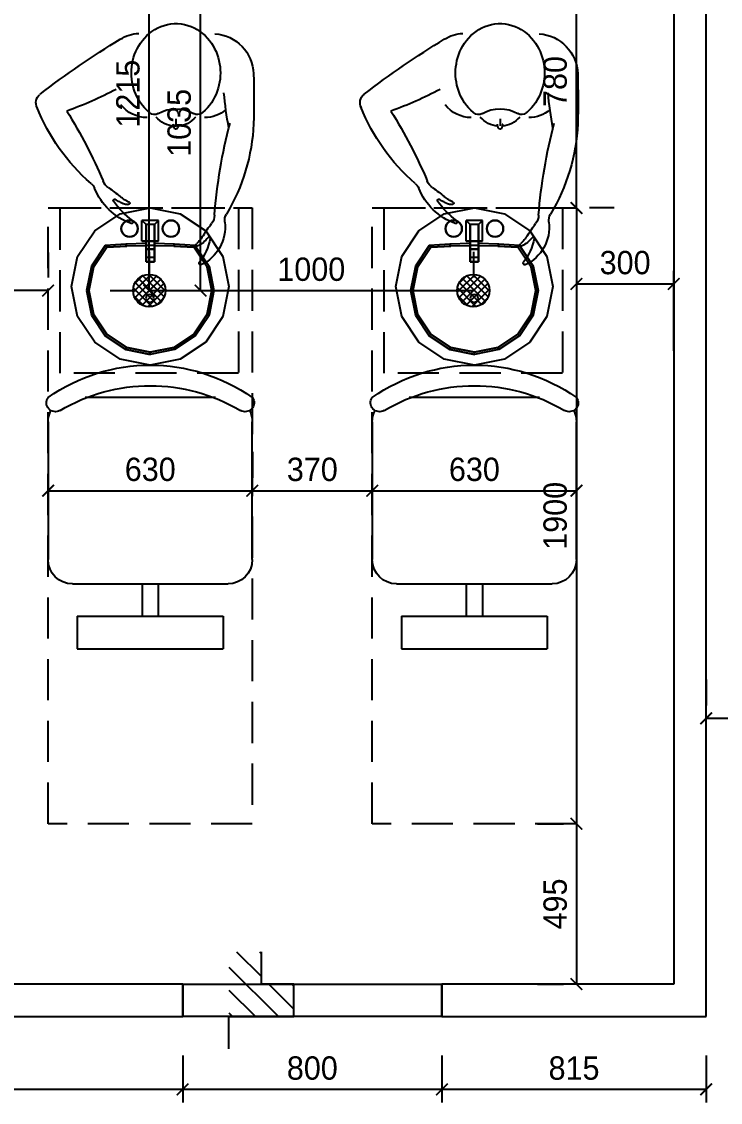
# Model space of a CAD drawing. Header units: millimetres. Extents: x 166504 to 219682, y 69800 to 112988.
# Drawn here: x 171786 to 173942, y 86326 to 89660 of the extents above; entities that cross this region are included whole.
import ezdxf

# ---------------------------------------------------------------- set-up
doc = ezdxf.new("R2010")
doc.units = ezdxf.units.MM
doc.header["$LTSCALE"] = 100
doc.header["$PDMODE"] = 3
doc.linetypes.add('HIDDENX2', pattern=[19.05, 12.7, -6.35])
doc.layers.get('DEFPOINTS').update_dxf_attribs({"color": 248})
for name, color, linetype in [('07-DIM WAL', 5, 'Continuous'), ('3.기호.계단선', 30, 'Continuous'), ('BLOCK', 6, 'Continuous'), ('FUR1', 6, 'Continuous'), ('H', 7, 'Continuous'), ('WAL NEW', 3, 'Continuous')]:
    doc.layers.add(name, color=color, linetype=linetype)
doc.styles.add('YOURNAME', font='HY울릉도M.TTF')
doc.dimstyles.new('YOURNAME-40', dxfattribs={"dimscale": 40, "dimtxt": 1.8, "dimasz": 0.9, "dimexe": 1, "dimexo": 3, "dimgap": 0.7, "dimtad": 1, "dimdec": 0, "dimzin": 0, "dimdsep": 46, "dimtxsty": 'YOURNAME', "dimblk": 'ARCHTICK', "dimcen": 0, "dimclrd": 1, "dimclre": 1, "dimclrt": 7, "dimadec": 0, "dimazin": 0, "dimtfac": 1, "dimtdec": 0, "dimtix": 1, "dimtmove": 2, "dimatfit": 3, "dimldrblk": 'ARCHTICK', "dimfxl": 1, "dimtolj": 1, "dimtzin": 0, "dimarcsym": 0})

# ---------------------------------------------------------------- blocks, each defined once
blk = doc.blocks.new('H-092')
at = {"layer": 'BLOCK'}
for p, q in [((548.012928, 199.117824), (547.583616, 199.747584)), ((548.53632, 198.316032), (548.012928, 199.117824)), ((549.001728, 197.570688), (548.53632, 198.316032)), ((549.419904, 196.873728), (549.001728, 197.570688)), ((549.057792, 169.703424), (549.33504, 169.567488)), ((549.33504, 169.567488), (550.937856, 169.034496)), ((549.798912, 196.21824), (549.419904, 196.873728)), ((550.145664, 195.597312), (549.798912, 196.21824)), ((550.466304, 195.005184), (550.145664, 195.597312)), ((550.765056, 194.435712), (550.466304, 195.005184)), ((551.046144, 193.884672), (550.765056, 194.435712)), ((550.937856, 169.034496), (552.478848, 169.024128)), ((551.312256, 193.347456), (551.046144, 193.884672)), ((551.566464, 192.819456), (551.312256, 193.347456)), ((551.811456, 192.296448), (551.566464, 192.819456)), ((552.048768, 191.77536), (551.811456, 192.296448)), ((552.28032, 191.251584), (552.048768, 191.77536)), ((552.508416, 190.72128), (552.28032, 191.251584)), ((552.478848, 169.024128), (553.81248, 169.623168)), ((552.733824, 190.180224), (552.508416, 190.72128)), ((552.958464, 189.624192), (552.733824, 190.180224)), ((553.183872, 189.048192), (552.958464, 189.624192)), ((553.410432, 188.446464), (553.183872, 189.048192)), ((553.640064, 187.813248), (553.410432, 188.446464)), ((553.873536, 187.141632), (553.640064, 187.813248)), ((553.81248, 169.623168), (554.828928, 170.781312)), ((554.111616, 186.422784), (553.873536, 187.141632)), ((554.354304, 185.647104), (554.111616, 186.422784)), ((554.601984, 184.804224), (554.354304, 185.647104)), ((554.85312, 183.88032), (554.601984, 184.804224)), ((554.828928, 170.781312), (555.495552, 172.333056)), ((555.105024, 182.8608), (554.85312, 183.88032)), ((555.35232, 181.72992), (555.105024, 182.8608)), ((555.585024, 180.4704), (555.35232, 181.72992)), ((555.495552, 172.333056), (555.85152, 174.07488)), ((555.78624, 179.069184), (555.585024, 180.4704)), ((555.929088, 177.520512), (555.78624, 179.069184)), ((555.85152, 174.07488), (555.970944, 175.838976)), ((555.970944, 175.838976), (555.929088, 177.520512)), ((57.717888, 135.830016), (49.588224, 129.89952)), ((66.157056, 141.17184), (57.717888, 135.830016)), ((74.858112, 145.926528), (66.157056, 141.17184)), ((83.777664, 150.098688), (74.858112, 145.926528)), ((92.876928, 153.694464), (83.777664, 150.098688)), ((102.121344, 156.720384), (92.876928, 153.694464)), ((111.481344, 159.184128), (102.121344, 156.720384)), ((120.928896, 161.092608), (111.481344, 159.184128)), ((130.440192, 162.4512), (120.928896, 161.092608)), ((139.992576, 163.264512), (130.440192, 162.4512)), ((149.564928, 163.535232), (139.992576, 163.264512)), ((159.137664, 163.264512), (149.564928, 163.535232)), ((168.690048, 162.450816), (159.137664, 163.264512)), ((178.20096, 161.092224), (168.690048, 162.450816)), ((187.648896, 159.18336), (178.20096, 161.092224)), ((197.008512, 156.719616), (187.648896, 159.18336)), ((206.253312, 153.693312), (197.008512, 156.719616)), ((215.352192, 150.097536), (206.253312, 153.693312)), ((224.271744, 145.925376), (215.352192, 150.097536)), ((232.9728, 141.170304), (224.271744, 145.925376)), ((241.411968, 135.82848), (232.9728, 141.170304)), ((249.541248, 129.897984), (241.411968, 135.82848)), ((21.284736, 100.433664), (15.56928, 91.725312)), ((27.60768, 108.632064), (21.284736, 100.433664)), ((34.474368, 116.289408), (27.60768, 108.632064)), ((41.82144, 123.383424), (34.474368, 116.289408)), ((49.588224, 129.89952), (41.82144, 123.383424)), ((257.308032, 123.381504), (249.541248, 129.897984)), ((264.65472, 116.287488), (257.308032, 123.381504)), ((271.521408, 108.630144), (264.65472, 116.287488)), ((272.610816, 107.305728), (271.521408, 108.630144)), ((6.213888, 72.948864), (2.689536, 62.991744)), ((10.52544, 82.546944), (6.213888, 72.948864)), ((15.56928, 91.725312), (10.52544, 82.546944)), ((-1.813632, 42.28224), (-2.727936, 31.689984)), ((0.001152, 52.743552), (-1.813632, 42.28224)), ((2.689536, 62.991744), (0.001152, 52.743552)), ((307.35936, 34.500096), (307.126656, 34.528896)), ((308.323968, 34.370688), (307.35936, 34.500096)), ((309.379968, 34.207488), (308.323968, 34.370688)), ((310.542336, 34.000512), (309.379968, 34.207488)), ((311.8272, 33.735552), (310.542336, 34.000512)), ((313.248768, 33.393024), (311.8272, 33.735552)), ((314.812032, 32.946816), (313.248768, 33.393024)), ((-2.727936, 31.689984), (-2.72832, 21.053568)), ((-2.72832, 21.053568), (-1.8144, 10.461312)), ((-1.8144, 10.461312), (0, 0)), ((0, 0), (2.688384, -10.248192)), ((291.275904, 26.36928), (312.467328, 26.36928)), ((307.126272, 18.210048), (307.358976, 18.238464)), ((307.358976, 18.238464), (308.323584, 18.367872)), ((308.323584, 18.367872), (309.3792, 18.530688)), ((309.3792, 18.530688), (310.541952, 18.737664)), ((310.541952, 18.737664), (311.826816, 19.002624)), ((311.826816, 19.002624), (313.248, 19.345152)), ((313.248, 19.345152), (314.811648, 19.79136)), ((314.811648, 19.79136), (316.505856, 20.37504)), ((316.50624, 32.362752), (314.812032, 32.946816)), ((316.505856, 20.37504), (318.282624, 21.13728)), ((318.283008, 31.600512), (316.50624, 32.362752)), ((318.282624, 21.13728), (320.035584, 22.1184)), ((320.035968, 30.619392), (318.283008, 31.600512)), ((320.035584, 22.1184), (321.580416, 23.341056)), ((321.5808, 29.396352), (320.035968, 30.619392)), ((321.580416, 23.341056), (322.66752, 24.786432)), ((322.667904, 27.950976), (321.5808, 29.396352)), ((322.66752, 24.786432), (323.06304, 26.368896)), ((323.06304, 26.368896), (322.667904, 27.950976)), ((2.688384, -10.248192), (6.212352, -20.205696)), ((6.212352, -20.205696), (10.52352, -29.803392)), ((10.52352, -29.803392), (15.566976, -38.982144)), ((15.566976, -38.982144), (21.282048, -47.69088)), ((21.282048, -47.69088), (27.604992, -55.889664)), ((27.604992, -55.889664), (34.471296, -63.547008)), ((34.471296, -63.547008), (41.818368, -70.641408)), ((257.304576, -70.646784), (264.652032, -63.552768)), ((264.652032, -63.552768), (271.51872, -55.895808)), ((271.51872, -55.895808), (272.611584, -54.566016)), ((41.818368, -70.641408), (49.584768, -77.157504)), ((49.584768, -77.157504), (57.714048, -83.088384)), ((57.714048, -83.088384), (66.153216, -88.430592)), ((66.153216, -88.430592), (74.853888, -93.185664)), ((74.853888, -93.185664), (83.77344, -97.357824)), ((83.77344, -97.357824), (92.872704, -100.953984)), ((206.248704, -100.956672), (215.348352, -97.36128)), ((215.348352, -97.36128), (224.267904, -93.189504)), ((224.267904, -93.189504), (232.96896, -88.434816)), ((232.96896, -88.434816), (241.408128, -83.092992)), ((241.408128, -83.092992), (249.537792, -77.16288)), ((249.537792, -77.16288), (257.304576, -70.646784)), ((92.872704, -100.953984), (102.11712, -103.980288)), ((102.11712, -103.980288), (111.476736, -106.444416)), ((111.476736, -106.444416), (120.924288, -108.352896)), ((120.924288, -108.352896), (130.435584, -109.711872)), ((130.435584, -109.711872), (139.987968, -110.525568)), ((139.987968, -110.525568), (149.56032, -110.796672)), ((149.56032, -110.796672), (159.133056, -110.525952)), ((159.133056, -110.525952), (168.68544, -109.713024)), ((168.68544, -109.713024), (178.196736, -108.354432)), ((178.196736, -108.354432), (187.644288, -106.446336)), ((187.644288, -106.446336), (197.004288, -103.982592)), ((197.004288, -103.982592), (206.248704, -100.956672))]:
    blk.add_line(p, q, dxfattribs=at)
for centre, radius, start, end in [((2280.19008, -1154.893824), 2612.404608, 142.222, 148.803), ((241.329408, 425.346432), 32.8416, 61.51854, 141.0481), ((34.507776, -104.089728), 601.22304, 40.72223, 68.54491), ((-953.511168, 808.599936), 1299.66336, 332.6115, 339.939), ((1118.39424, 1736.295168), 1615.824, 238.2157, 246.8383), ((520.030464, 313.85472), 39.410304, 220.7229, 248.0512), ((433.677312, 99.57696), 191.612928, 19.91315, 68.05066), ((470.65152, 213.239424), 39.410304, 31.19111, 71.99387), ((866.478336, 476.527488), 436.02432, 213.8514, 219.6532), ((542.471808, 215.693952), 3.84, 55.29927, 215.6405), ((459.458688, 156.173952), 98.306304, 26.30887, 35.64045), ((400.553472, 10.752), 253.122816, 36.260687124, 55.29822), ((155.051136, 131.981952), 127.999872, 148.803, 176.0864), ((184.789248, 115.022976), 102.423936, 0, 52.18747), ((425.684736, 111.190656), 136.491264, 25.33856, 39.65242), ((609.029376, 163.099392), 5.106816, 211.0124, 19.9136), ((254.932992, 92.52096), 22.972416, 329.6628, 39.7872), ((367.971456, 26.36928), 108, 149.6633, 210.3367), ((229.014144, 23.130624), 85.711104, 6.674834, 48.43682), ((229.014144, 29.607936), 85.71072, 311.5632, 353.3252), ((254.932992, -39.7824), 22.972416, 320.2128, 30.3372), ((184.789248, -62.284416), 102.42432, 320.1336, 0), ((625.73376, 2.349696), 127.742208, 262.8746, 335.4198), ((879.486336, -429.548544), 436.024704, 121.66, 127.4618), ((578.984064, 57.759744), 136.491264, 301.6606, 315.9745), ((596.56512, 4.326912), 98.30592, 308.5302, 332.1096), ((628.075776, 86.160384), 168.7488, 281.2655, 308.3774), ((680.285568, -39.376896), 3.896448, 324.2126, 144.2138), ((736.23552, -50.666112), 5.665536, 358.7777, 126.7988), ((156.364416, -85.358208), 127.999872, 183.9583, 268.2372), ((714.493824, -1703.618688), 1615.824, 94.47495, 104.7051), ((588.883968, -53.316096), 39.410304, 269.3185, 310.1211), ((660.195072, -75.580032), 3.84, 128.5301, 280.0013), ((86.070912, -1415.445504), 1299.662208, 79.66344, 84.50403), ((277.404288, 387.024768), 601.22304, 272.7679, 300.7547), ((605.000064, -163.511808), 39.410304, 82.87453, 120.7549), ((232.793472, 2397.869952), 2612.404608, 268.2371, 271.6154)]:
    blk.add_arc(centre, radius, start, end, dxfattribs=at)
blk = doc.blocks.new('A$C1DEB6C98')
at = {"layer": 'FUR1'}
for p, q in [((151, 1260), (151, 1360)), ((151, 1360), (601, 1360)), ((601, 1260), (601, 1360)), ((151, 1260), (601, 1260)), ((351, 1160), (351, 1260)), ((401, 1160), (401, 1260)), ((136, 1160), (616, 1160)), ((61, 660), (61, 1085)), ((691, 1085), (691, 660)), ((577.1, 585), (175, 585)), ((300.8, 436.8), (237.1, 394.2)), ((237.1, 394.2), (300.8, 436.8)), ((376, 451.8), (300.8, 436.8)), ((300.8, 436.8), (376, 451.8)), ((300.8, 436.8), (303.4, 430.7)), ((303.4, 430.7), (300.8, 436.8)), ((376, 445.1), (303.4, 430.7)), ((303.4, 430.7), (376, 445.1)), ((376, 451.8), (376, 445.1)), ((451.3, 436.8), (376, 451.8)), ((376, 451.8), (376, 445.1)), ((451.3, 436.8), (376, 451.8)), ((376, 445.1), (448.7, 430.7)), ((448.7, 430.7), (376, 445.1)), ((451.3, 436.8), (448.7, 430.7)), ((448.7, 430.7), (451.3, 436.8)), ((515, 394.2), (451.3, 436.8)), ((515, 394.2), (451.3, 436.8)), ((303.4, 430.7), (241.8, 389.5)), ((241.8, 389.5), (303.4, 430.7)), ((448.7, 430.7), (510.3, 389.5)), ((510.3, 389.5), (448.7, 430.7)), ((194.4, 330.4), (237.1, 394.2)), ((194.4, 330.4), (237.1, 394.2)), ((241.8, 389.5), (200.7, 327.9)), ((200.7, 327.9), (241.8, 389.5)), ((241.8, 389.5), (237.1, 394.2)), ((237.1, 394.2), (241.8, 389.5)), ((510.3, 389.5), (515, 394.2)), ((515, 394.2), (510.3, 389.5)), ((510.3, 389.5), (551.4, 327.9)), ((551.4, 327.9), (510.3, 389.5)), ((557.7, 330.4), (515, 394.2)), ((515, 394.2), (557.7, 330.4)), ((179.5, 255.2), (194.4, 330.4)), ((179.5, 255.2), (194.4, 330.4)), ((200.7, 327.9), (186.2, 255.2)), ((186.2, 255.2), (200.7, 327.9)), ((200.7, 327.9), (194.4, 330.4)), ((200.7, 327.9), (194.4, 330.4)), ((557.7, 330.4), (551.4, 327.9)), ((551.4, 327.9), (557.7, 330.4)), ((551.4, 327.9), (565.9, 255.2)), ((565.9, 255.2), (551.4, 327.9)), ((557.7, 330.4), (572.6, 255.2)), ((572.6, 255.2), (557.7, 330.4)), ((194.4, 180), (179.5, 255.2)), ((194.4, 180), (179.5, 255.2)), ((186.2, 255.2), (179.5, 255.2)), ((186.2, 255.2), (179.5, 255.2)), ((186.2, 255.2), (200.7, 182.6)), ((200.7, 182.6), (186.2, 255.2)), ((565.9, 255.2), (551.4, 182.6)), ((551.4, 182.6), (565.9, 255.2)), ((572.6, 255.2), (557.7, 180)), ((557.7, 180), (572.6, 255.2)), ((565.9, 255.2), (572.6, 255.2)), ((565.9, 255.2), (572.6, 255.2)), ((194.4, 180), (200.7, 182.6)), ((200.7, 182.6), (194.4, 180)), ((237.1, 116.2), (194.4, 180)), ((237.1, 116.2), (194.4, 180)), ((200.7, 182.6), (241.8, 121)), ((241.8, 121), (200.7, 182.6)), ((551.4, 182.6), (510.3, 121)), ((551.4, 182.6), (510.3, 121)), ((515, 116.2), (557.7, 180)), ((515, 116.2), (557.7, 180)), ((551.4, 182.6), (557.7, 180)), ((551.4, 182.6), (557.7, 180)), ((363.3, 165.9), (363.3, 127.6)), ((388.8, 165.9), (363.3, 165.9)), ((363.3, 165.9), (388.8, 165.9)), ((363.3, 153.1), (363.3, 165.9)), ((363.3, 165.9), (363.3, 127.6)), ((363.3, 153.1), (363.3, 165.9)), ((363.3, 153.1), (363.3, 114.8)), ((388.8, 153.1), (363.3, 153.1)), ((388.8, 153.1), (363.3, 153.1)), ((363.3, 114.8), (363.3, 153.1)), ((388.8, 127.6), (388.8, 165.9)), ((388.8, 165.9), (388.8, 153.1)), ((388.8, 165.9), (388.8, 127.6)), ((388.8, 153.1), (388.8, 165.9)), ((388.8, 114.8), (388.8, 153.1)), ((388.8, 114.8), (388.8, 153.1)), ((237.1, 116.2), (241.8, 121)), ((241.8, 121), (237.1, 116.2)), ((300.8, 111.9), (237.1, 116.2)), ((300.8, 111.9), (237.1, 116.2)), ((241.8, 121), (303.4, 118.1)), ((303.4, 118.1), (241.8, 121)), ((300.8, 111.9), (303.4, 118.1)), ((303.4, 118.1), (300.8, 111.9)), ((363.3, 110.1), (300.8, 111.9)), ((363.3, 116.7), (303.4, 118.1)), ((363.3, 102.1), (350.5, 102.1)), ((401.6, 102.1), (350.5, 102.1)), ((350.5, 102.1), (363.3, 102.1)), ((350.5, 102.1), (350.5, 38.3)), ((388.8, 127.6), (363.3, 127.6)), ((363.3, 127.6), (363.3, 114.8)), ((363.3, 127.6), (388.8, 127.6)), ((363.3, 102.1), (363.3, 127.6)), ((363.3, 127.6), (363.3, 114.8)), ((363.3, 102.1), (363.3, 127.6)), ((363.3, 114.8), (388.8, 114.8)), ((363.3, 114.8), (388.8, 114.8)), ((363.3, 51), (363.3, 114.8)), ((363.3, 114.8), (363.3, 51)), ((388.8, 102.1), (363.3, 102.1)), ((363.3, 102.1), (388.8, 102.1)), ((363.3, 51), (363.3, 102.1)), ((363.3, 51), (363.3, 102.1)), ((388.8, 127.6), (388.8, 114.8)), ((388.8, 127.6), (388.8, 102.1)), ((388.8, 127.6), (388.8, 114.8)), ((388.8, 102.1), (388.8, 127.6)), ((448.7, 118.1), (388.8, 116.7)), ((388.8, 114.8), (388.8, 51)), ((388.8, 114.8), (388.8, 51)), ((451.3, 111.9), (388.8, 110.1)), ((388.8, 102.1), (401.6, 102.1)), ((388.8, 102.1), (401.6, 102.1)), ((388.8, 51), (388.8, 102.1)), ((388.8, 51), (388.8, 102.1)), ((401.6, 102.1), (401.6, 38.3)), ((448.7, 118.1), (510.3, 121)), ((510.3, 121), (448.7, 118.1)), ((448.7, 118.1), (451.3, 111.9)), ((451.3, 111.9), (448.7, 118.1)), ((515, 116.2), (451.3, 111.9)), ((515, 116.2), (451.3, 111.9)), ((510.3, 121), (515, 116.2)), ((515, 116.2), (510.3, 121)), ((287.6, 70.4), (286.7, 63.8)), ((286.7, 63.8), (287.6, 70.4)), ((287.6, 70.4), (286.7, 63.8)), ((286.7, 63.8), (287.6, 70.4)), ((290.1, 76.6), (287.6, 70.4)), ((287.6, 70.4), (290.1, 76.6)), ((290.1, 76.6), (287.6, 70.4)), ((287.6, 70.4), (290.1, 76.6)), ((287.6, 70.4), (287.6, 70.4)), ((287.6, 70.4), (287.6, 70.4)), ((294.2, 81.8), (290.1, 76.6)), ((290.1, 76.6), (294.2, 81.8)), ((294.2, 81.8), (290.1, 76.6)), ((290.1, 76.6), (294.2, 81.8)), ((290.1, 76.6), (290.1, 76.6)), ((290.1, 76.6), (290.1, 76.6)), ((299.5, 85.9), (294.2, 81.8)), ((294.2, 81.8), (299.5, 85.9)), ((299.5, 85.9), (294.2, 81.8)), ((294.2, 81.8), (299.5, 85.9)), ((294.2, 81.8), (294.2, 81.8)), ((294.2, 81.8), (294.2, 81.8)), ((305.7, 88.5), (299.5, 85.9)), ((299.5, 85.9), (305.7, 88.5)), ((305.7, 88.5), (299.5, 85.9)), ((299.5, 85.9), (305.7, 88.5)), ((299.5, 85.9), (299.5, 85.9)), ((299.5, 85.9), (299.5, 85.9)), ((312.2, 89.3), (305.7, 88.5)), ((305.7, 88.5), (312.2, 89.3)), ((312.2, 89.3), (305.7, 88.5)), ((305.7, 88.5), (312.2, 89.3)), ((305.7, 88.5), (305.7, 88.5)), ((305.7, 88.5), (305.7, 88.5)), ((312.2, 89.3), (312.2, 89.3)), ((318.8, 88.5), (312.2, 89.3)), ((312.2, 89.3), (312.2, 89.3)), ((318.8, 88.5), (312.2, 89.3)), ((312.2, 89.3), (318.8, 88.5)), ((318.8, 88.5), (312.2, 89.3)), ((325, 85.9), (318.8, 88.5)), ((318.8, 88.5), (318.8, 88.5)), ((318.8, 88.5), (325, 85.9)), ((325, 85.9), (318.8, 88.5)), ((318.8, 88.5), (325, 85.9)), ((318.8, 88.5), (318.8, 88.5)), ((330.3, 81.8), (325, 85.9)), ((325, 85.9), (325, 85.9)), ((325, 85.9), (330.3, 81.8)), ((330.3, 81.8), (325, 85.9)), ((325, 85.9), (330.3, 81.8)), ((325, 85.9), (325, 85.9)), ((334.3, 76.6), (330.3, 81.8)), ((330.3, 81.8), (330.3, 81.8)), ((330.3, 81.8), (334.3, 76.6)), ((334.3, 76.6), (330.3, 81.8)), ((330.3, 81.8), (334.3, 76.6)), ((330.3, 81.8), (330.3, 81.8)), ((336.9, 70.4), (334.3, 76.6)), ((334.3, 76.6), (334.3, 76.6)), ((334.3, 76.6), (336.9, 70.4)), ((336.9, 70.4), (334.3, 76.6)), ((334.3, 76.6), (336.9, 70.4)), ((334.3, 76.6), (334.3, 76.6)), ((337.8, 63.8), (336.9, 70.4)), ((336.9, 70.4), (336.9, 70.4)), ((336.9, 70.4), (337.8, 63.8)), ((337.8, 63.8), (336.9, 70.4)), ((336.9, 70.4), (337.8, 63.8)), ((336.9, 70.4), (336.9, 70.4)), ((415.2, 70.4), (414.3, 63.8)), ((414.3, 63.8), (415.2, 70.4)), ((415.2, 70.4), (414.3, 63.8)), ((414.3, 63.8), (415.2, 70.4)), ((417.8, 76.6), (415.2, 70.4)), ((415.2, 70.4), (417.8, 76.6)), ((417.8, 76.6), (415.2, 70.4)), ((415.2, 70.4), (417.8, 76.6)), ((415.2, 70.4), (415.2, 70.4)), ((415.2, 70.4), (415.2, 70.4)), ((421.8, 81.8), (417.8, 76.6)), ((417.8, 76.6), (421.8, 81.8)), ((421.8, 81.8), (417.8, 76.6)), ((417.8, 76.6), (421.8, 81.8)), ((417.8, 76.6), (417.8, 76.6)), ((417.8, 76.6), (417.8, 76.6)), ((427.1, 85.9), (421.8, 81.8)), ((421.8, 81.8), (427.1, 85.9)), ((427.1, 85.9), (421.8, 81.8)), ((421.8, 81.8), (427.1, 85.9)), ((421.8, 81.8), (421.8, 81.8)), ((421.8, 81.8), (421.8, 81.8)), ((433.3, 88.5), (427.1, 85.9)), ((427.1, 85.9), (433.3, 88.5)), ((433.3, 88.5), (427.1, 85.9)), ((427.1, 85.9), (433.3, 88.5)), ((427.1, 85.9), (427.1, 85.9)), ((427.1, 85.9), (427.1, 85.9)), ((439.9, 89.3), (433.3, 88.5)), ((433.3, 88.5), (439.9, 89.3)), ((439.9, 89.3), (433.3, 88.5)), ((433.3, 88.5), (439.9, 89.3)), ((433.3, 88.5), (433.3, 88.5)), ((433.3, 88.5), (433.3, 88.5)), ((439.9, 89.3), (439.9, 89.3)), ((446.4, 88.5), (439.9, 89.3)), ((439.9, 89.3), (439.9, 89.3)), ((439.9, 89.3), (446.4, 88.5)), ((446.4, 88.5), (439.9, 89.3)), ((439.9, 89.3), (446.4, 88.5)), ((452.6, 85.9), (446.4, 88.5)), ((446.4, 88.5), (446.4, 88.5)), ((446.4, 88.5), (452.6, 85.9)), ((452.6, 85.9), (446.4, 88.5)), ((446.4, 88.5), (452.6, 85.9)), ((446.4, 88.5), (446.4, 88.5)), ((457.9, 81.8), (452.6, 85.9)), ((452.6, 85.9), (452.6, 85.9)), ((452.6, 85.9), (457.9, 81.8)), ((457.9, 81.8), (452.6, 85.9)), ((452.6, 85.9), (457.9, 81.8)), ((452.6, 85.9), (452.6, 85.9)), ((462, 76.6), (457.9, 81.8)), ((457.9, 81.8), (457.9, 81.8)), ((457.9, 81.8), (462, 76.6)), ((462, 76.6), (457.9, 81.8)), ((457.9, 81.8), (462, 76.6)), ((457.9, 81.8), (457.9, 81.8)), ((464.5, 70.4), (462, 76.6)), ((462, 76.6), (462, 76.6)), ((462, 76.6), (464.5, 70.4)), ((464.5, 70.4), (462, 76.6)), ((462, 76.6), (464.5, 70.4)), ((462, 76.6), (462, 76.6)), ((465.4, 63.8), (464.5, 70.4)), ((464.5, 70.4), (464.5, 70.4)), ((464.5, 70.4), (465.4, 63.8)), ((465.4, 63.8), (464.5, 70.4)), ((464.5, 70.4), (465.4, 63.8)), ((464.5, 70.4), (464.5, 70.4)), ((286.7, 63.8), (286.7, 63.8)), ((286.7, 63.8), (287.6, 57.2)), ((286.7, 63.8), (286.7, 63.8)), ((287.6, 57.2), (286.7, 63.8)), ((286.7, 63.8), (287.6, 57.2)), ((287.6, 57.2), (286.7, 63.8)), ((287.6, 57.2), (287.6, 57.2)), ((287.6, 57.2), (290.1, 51)), ((287.6, 57.2), (287.6, 57.2)), ((290.1, 51), (287.6, 57.2)), ((287.6, 57.2), (290.1, 51)), ((290.1, 51), (287.6, 57.2)), ((290.1, 51), (290.1, 51)), ((290.1, 51), (294.2, 45.8)), ((290.1, 51), (290.1, 51)), ((294.2, 45.8), (290.1, 51)), ((290.1, 51), (294.2, 45.8)), ((294.2, 45.8), (290.1, 51)), ((294.2, 45.8), (294.2, 45.8)), ((294.2, 45.8), (299.5, 41.7)), ((294.2, 45.8), (294.2, 45.8)), ((299.5, 41.7), (294.2, 45.8)), ((294.2, 45.8), (299.5, 41.7)), ((299.5, 41.7), (294.2, 45.8)), ((299.5, 41.7), (299.5, 41.7)), ((299.5, 41.7), (305.7, 39.1)), ((299.5, 41.7), (299.5, 41.7)), ((305.7, 39.1), (299.5, 41.7)), ((299.5, 41.7), (305.7, 39.1)), ((305.7, 39.1), (299.5, 41.7)), ((305.7, 39.1), (305.7, 39.1)), ((305.7, 39.1), (312.2, 38.3)), ((305.7, 39.1), (305.7, 39.1)), ((312.2, 38.3), (305.7, 39.1)), ((305.7, 39.1), (312.2, 38.3)), ((312.2, 38.3), (305.7, 39.1)), ((312.2, 38.3), (318.8, 39.1)), ((318.8, 39.1), (312.2, 38.3)), ((312.2, 38.3), (318.8, 39.1)), ((318.8, 39.1), (312.2, 38.3)), ((312.2, 38.3), (312.2, 38.3)), ((312.2, 38.3), (312.2, 38.3)), ((318.8, 39.1), (325, 41.7)), ((325, 41.7), (318.8, 39.1)), ((318.8, 39.1), (325, 41.7)), ((325, 41.7), (318.8, 39.1)), ((318.8, 39.1), (318.8, 39.1)), ((318.8, 39.1), (318.8, 39.1)), ((325, 41.7), (330.3, 45.8)), ((330.3, 45.8), (325, 41.7)), ((325, 41.7), (330.3, 45.8)), ((330.3, 45.8), (325, 41.7)), ((325, 41.7), (325, 41.7)), ((325, 41.7), (325, 41.7)), ((330.3, 45.8), (334.3, 51)), ((334.3, 51), (330.3, 45.8)), ((330.3, 45.8), (334.3, 51)), ((334.3, 51), (330.3, 45.8)), ((330.3, 45.8), (330.3, 45.8)), ((330.3, 45.8), (330.3, 45.8)), ((334.3, 51), (336.9, 57.2)), ((336.9, 57.2), (334.3, 51)), ((334.3, 51), (336.9, 57.2)), ((336.9, 57.2), (334.3, 51)), ((334.3, 51), (334.3, 51)), ((334.3, 51), (334.3, 51)), ((336.9, 57.2), (337.8, 63.8)), ((337.8, 63.8), (336.9, 57.2)), ((336.9, 57.2), (337.8, 63.8)), ((337.8, 63.8), (336.9, 57.2)), ((336.9, 57.2), (336.9, 57.2)), ((336.9, 57.2), (336.9, 57.2)), ((337.8, 63.8), (337.8, 63.8)), ((337.8, 63.8), (337.8, 63.8)), ((363.3, 51), (350.5, 38.3)), ((363.3, 51), (350.5, 38.3)), ((401.6, 38.3), (350.5, 38.3)), ((388.8, 51), (363.3, 51)), ((388.8, 51), (363.3, 51)), ((388.8, 51), (401.6, 38.3)), ((388.8, 51), (401.6, 38.3)), ((414.3, 63.8), (414.3, 63.8)), ((414.3, 63.8), (415.2, 57.2)), ((414.3, 63.8), (414.3, 63.8)), ((415.2, 57.2), (414.3, 63.8)), ((414.3, 63.8), (415.2, 57.2)), ((415.2, 57.2), (414.3, 63.8)), ((415.2, 57.2), (415.2, 57.2)), ((415.2, 57.2), (417.8, 51)), ((415.2, 57.2), (415.2, 57.2)), ((417.8, 51), (415.2, 57.2)), ((415.2, 57.2), (417.8, 51)), ((417.8, 51), (415.2, 57.2)), ((417.8, 51), (417.8, 51)), ((417.8, 51), (421.8, 45.8)), ((417.8, 51), (417.8, 51)), ((421.8, 45.8), (417.8, 51)), ((417.8, 51), (421.8, 45.8)), ((421.8, 45.8), (417.8, 51)), ((421.8, 45.8), (421.8, 45.8)), ((421.8, 45.8), (427.1, 41.7)), ((421.8, 45.8), (421.8, 45.8)), ((427.1, 41.7), (421.8, 45.8)), ((421.8, 45.8), (427.1, 41.7)), ((427.1, 41.7), (421.8, 45.8)), ((427.1, 41.7), (427.1, 41.7)), ((427.1, 41.7), (433.3, 39.1)), ((427.1, 41.7), (427.1, 41.7)), ((433.3, 39.1), (427.1, 41.7)), ((427.1, 41.7), (433.3, 39.1)), ((433.3, 39.1), (427.1, 41.7)), ((433.3, 39.1), (433.3, 39.1)), ((433.3, 39.1), (439.9, 38.3)), ((433.3, 39.1), (433.3, 39.1)), ((439.9, 38.3), (433.3, 39.1)), ((433.3, 39.1), (439.9, 38.3)), ((439.9, 38.3), (433.3, 39.1)), ((439.9, 38.3), (446.4, 39.1)), ((446.4, 39.1), (439.9, 38.3)), ((439.9, 38.3), (446.4, 39.1)), ((446.4, 39.1), (439.9, 38.3)), ((439.9, 38.3), (439.9, 38.3)), ((439.9, 38.3), (439.9, 38.3)), ((446.4, 39.1), (452.6, 41.7)), ((452.6, 41.7), (446.4, 39.1)), ((446.4, 39.1), (452.6, 41.7)), ((452.6, 41.7), (446.4, 39.1)), ((446.4, 39.1), (446.4, 39.1)), ((446.4, 39.1), (446.4, 39.1)), ((452.6, 41.7), (457.9, 45.8)), ((457.9, 45.8), (452.6, 41.7)), ((452.6, 41.7), (457.9, 45.8)), ((457.9, 45.8), (452.6, 41.7)), ((452.6, 41.7), (452.6, 41.7)), ((452.6, 41.7), (452.6, 41.7)), ((457.9, 45.8), (462, 51)), ((462, 51), (457.9, 45.8)), ((457.9, 45.8), (462, 51)), ((462, 51), (457.9, 45.8)), ((457.9, 45.8), (457.9, 45.8)), ((457.9, 45.8), (457.9, 45.8)), ((462, 51), (464.5, 57.2)), ((464.5, 57.2), (462, 51)), ((462, 51), (464.5, 57.2)), ((464.5, 57.2), (462, 51)), ((462, 51), (462, 51)), ((462, 51), (462, 51)), ((464.5, 57.2), (465.4, 63.8)), ((465.4, 63.8), (464.5, 57.2)), ((464.5, 57.2), (465.4, 63.8)), ((465.4, 63.8), (464.5, 57.2)), ((464.5, 57.2), (464.5, 57.2)), ((464.5, 57.2), (464.5, 57.2)), ((465.4, 63.8), (465.4, 63.8)), ((465.4, 63.8), (465.4, 63.8))]:
    blk.add_line(p, q, dxfattribs=at)
blk.add_lwpolyline([(600.1, 149.7), (618.5, 242.5), (600.1, 335.3), (547.5, 413.9), (468.8, 466.5), (376, 485), (283.3, 466.5), (204.6, 413.9), (152, 335.3), (133.6, 242.5), (152, 149.7), (204.6, 71), (283.3, 18.4), (376, 0), (468.8, 18.4), (547.5, 71)], close=True, dxfattribs=at)
blk.add_circle((375.1, 279), 12.2, dxfattribs=at)
for centre, radius, start, end in [((136, 1085), 75, 90, 180), ((616, 1085), 75, 0, 90), ((136, 660), 75, 180, 207.5844), ((616, 660), 75, 332.4156, 0), ((83, 601.4), 27.4, 57.9726, 216.6901), ((376, 1092.5), 544.1, 239.2386, 300.7614), ((669.1, 601.4), 27.4, 323.3099, 122.0274), ((376, 1031.1), 546.1, 234.7748, 305.2252)]:
    blk.add_arc(centre, radius, start, end, dxfattribs=at)
at = {"layer": 'H', "color": 8, "linetype": 'HIDDENX2', "ltscale": 0.1}
for points in [[(691, 0), (691, 1900), (61, 1900), (61, 0)], [(97.9, 0), (647.9, 0), (647.9, 510), (97.9, 510)]]:
    blk.add_lwpolyline(points, close=True, dxfattribs=at)
at = {"layer": 'BLOCK', "rotation": 90}
blk.add_blockref('H-092', (481.6, -566), dxfattribs=at)
blk = doc.blocks.new('_ArchTick')
at = {"color": 0, "linetype": 'ByBlock', "const_width": 0.15}
blk.add_lwpolyline([(-0.5, -0.5), (0.5, 0.5)], dxfattribs=at)
blk = doc.blocks.new('*D819')
at = {"layer": '07-DIM WAL', "color": 1, "lineweight": -2}
for p, q in [((172498.4, 88332.8), (172498.4, 88252.8)), ((172868.4, 88332.8), (172868.4, 88252.8)), ((172498.4, 88212.8), (172868.4, 88212.8))]:
    blk.add_line(p, q, dxfattribs=at)
at = {"layer": 'DEFPOINTS', "color": 0}
for p in [(172498.4, 88212.8), (172868.4, 88212.8), (172868.4, 88212.8)]:
    blk.add_point(p, dxfattribs=at)
at = {"layer": '07-DIM WAL', "color": 1, "lineweight": -2, "xscale": 36, "yscale": 36, "zscale": 36, "rotation": 180}
blk.add_blockref('_ArchTick', (172498.4, 88212.8), dxfattribs=at)
at = {"layer": '07-DIM WAL', "color": 1, "lineweight": -2, "xscale": 36, "yscale": 36, "zscale": 36}
blk.add_blockref('_ArchTick', (172868.4, 88212.8), dxfattribs=at)
at = {"layer": '07-DIM WAL', "color": 7, "insert": (172683.4, 88278.2), "char_height": 72, "attachment_point": 5, "style": 'YOURNAME'}
blk.add_mtext('\\A1;370', dxfattribs=at)
blk = doc.blocks.new('*D821')
at = {"layer": '07-DIM WAL', "color": 1, "lineweight": -2}
for p, q in [((173498.4, 89085.3), (173498.4, 89865.3)), ((173614.2, 89865.3), (173538.4, 89865.3)), ((173614.2, 89085.3), (173538.4, 89085.3))]:
    blk.add_line(p, q, dxfattribs=at)
at = {"layer": 'DEFPOINTS', "color": 0}
for p in [(173494.2, 89865.3), (173498.4, 89865.3), (173494.2, 89085.3)]:
    blk.add_point(p, dxfattribs=at)
at = {"layer": '07-DIM WAL', "color": 1, "lineweight": -2, "xscale": 36, "yscale": 36, "zscale": 36}
for p, rotation in [((173498.4, 89865.3), 90), ((173498.4, 89085.3), 270)]:
    blk.add_blockref('_ArchTick', p, dxfattribs=dict(at, rotation=rotation))
at = {"layer": '07-DIM WAL', "color": 7, "insert": (173432.9, 89475.3), "char_height": 72, "attachment_point": 5, "rotation": 90, "style": 'YOURNAME'}
blk.add_mtext('\\A1;780', dxfattribs=at)
blk = doc.blocks.new('*D823')
at = {"layer": '07-DIM WAL', "color": 1, "lineweight": -2}
for p, q in [((172283.4, 86470.3), (172283.4, 86325.6)), ((173083.4, 86470.3), (173083.4, 86325.6)), ((173083.4, 86365.6), (172283.4, 86365.6))]:
    blk.add_line(p, q, dxfattribs=at)
at = {"layer": 'DEFPOINTS', "color": 0}
for p in [(172283.4, 86590.3), (173083.4, 86590.3), (172283.4, 86365.6)]:
    blk.add_point(p, dxfattribs=at)
at = {"layer": '07-DIM WAL', "color": 1, "lineweight": -2, "xscale": 36, "yscale": 36, "zscale": 36, "rotation": 180}
blk.add_blockref('_ArchTick', (172283.4, 86365.6), dxfattribs=at)
at = {"layer": '07-DIM WAL', "color": 1, "lineweight": -2, "xscale": 36, "yscale": 36, "zscale": 36}
blk.add_blockref('_ArchTick', (173083.4, 86365.6), dxfattribs=at)
at = {"layer": '07-DIM WAL', "color": 7, "insert": (172683.4, 86431.1), "char_height": 72, "attachment_point": 5, "style": 'YOURNAME'}
blk.add_mtext('\\A1;800', dxfattribs=at)
blk = doc.blocks.new('*D824')
at = {"layer": '07-DIM WAL', "color": 1, "lineweight": -2}
for p, q in [((175115.4, 90045.3), (174083.1, 90045.3)), ((174123.1, 90045.3), (174123.1, 86590.3)), ((174018.4, 86590.3), (174163.1, 86590.3))]:
    blk.add_line(p, q, dxfattribs=at)
at = {"layer": 'DEFPOINTS', "color": 0}
for p in [(175235.4, 90045.3), (173898.4, 86590.3), (174123.1, 86590.3)]:
    blk.add_point(p, dxfattribs=at)
at = {"layer": '07-DIM WAL', "color": 1, "lineweight": -2, "xscale": 36, "yscale": 36, "zscale": 36}
for p, rotation in [((174123.1, 90045.3), 90), ((174123.1, 86590.3), 270)]:
    blk.add_blockref('_ArchTick', p, dxfattribs=dict(at, rotation=rotation))
at = {"layer": '07-DIM WAL', "color": 7, "insert": (174057.7, 88317.8), "char_height": 72, "attachment_point": 5, "rotation": 90, "style": 'YOURNAME'}
blk.add_mtext('\\A1;3455', dxfattribs=at)
blk = doc.blocks.new('*D1177')
at = {"layer": '07-DIM WAL', "color": 1, "lineweight": -2}
for p, q in [((173898.4, 87630.3), (173898.4, 87550.3)), ((175383.4, 87630.3), (175383.4, 87550.3)), ((175383.4, 87510.3), (173898.4, 87510.3))]:
    blk.add_line(p, q, dxfattribs=at)
at = {"layer": 'DEFPOINTS', "color": 0}
for p in [(173898.4, 87510.3), (173898.4, 87510.3), (175383.4, 87510.3)]:
    blk.add_point(p, dxfattribs=at)
at = {"layer": '07-DIM WAL', "color": 1, "lineweight": -2, "xscale": 36, "yscale": 36, "zscale": 36, "rotation": 180}
blk.add_blockref('_ArchTick', (173898.4, 87510.3), dxfattribs=at)
at = {"layer": '07-DIM WAL', "color": 1, "lineweight": -2, "xscale": 36, "yscale": 36, "zscale": 36}
blk.add_blockref('_ArchTick', (175383.4, 87510.3), dxfattribs=at)
at = {"layer": '07-DIM WAL', "color": 7, "insert": (174640.9, 87575.7), "char_height": 72, "attachment_point": 5, "style": 'YOURNAME'}
blk.add_mtext('\\A1;1485', dxfattribs=at)
blk = doc.blocks.new('*D1228')
at = {"layer": '07-DIM WAL', "color": 1, "lineweight": -2}
for p, q in [((172180.2, 88950.3), (172180.2, 88870.3)), ((173180.2, 88950.3), (173180.2, 88870.3)), ((172180.2, 88830.3), (173180.2, 88830.3))]:
    blk.add_line(p, q, dxfattribs=at)
at = {"layer": 'DEFPOINTS', "color": 0}
for p in [(172180.2, 88830.3), (173180.2, 88830.3), (173180.2, 88830.3)]:
    blk.add_point(p, dxfattribs=at)
at = {"layer": '07-DIM WAL', "color": 1, "lineweight": -2, "xscale": 36, "yscale": 36, "zscale": 36, "rotation": 180}
blk.add_blockref('_ArchTick', (172180.2, 88830.3), dxfattribs=at)
at = {"layer": '07-DIM WAL', "color": 1, "lineweight": -2, "xscale": 36, "yscale": 36, "zscale": 36}
blk.add_blockref('_ArchTick', (173180.2, 88830.3), dxfattribs=at)
at = {"layer": '07-DIM WAL', "color": 7, "insert": (172680.2, 88895.7), "char_height": 72, "attachment_point": 5, "style": 'YOURNAME'}
blk.add_mtext('\\A1;1000', dxfattribs=at)
blk = doc.blocks.new('*D1229')
at = {"layer": '07-DIM WAL', "color": 1, "lineweight": -2}
for p, q in [((172060.2, 90045.3), (172140.2, 90045.3)), ((172180.2, 88830.3), (172180.2, 90045.3)), ((172060.2, 88830.3), (172140.2, 88830.3))]:
    blk.add_line(p, q, dxfattribs=at)
at = {"layer": 'DEFPOINTS', "color": 0}
for p in [(172180.2, 90045.3), (172180.2, 90045.3), (172180.2, 88830.3)]:
    blk.add_point(p, dxfattribs=at)
at = {"layer": '07-DIM WAL', "color": 1, "lineweight": -2, "xscale": 36, "yscale": 36, "zscale": 36}
for p, rotation in [((172180.2, 90045.3), 90), ((172180.2, 88830.3), 270)]:
    blk.add_blockref('_ArchTick', p, dxfattribs=dict(at, rotation=rotation))
at = {"layer": '07-DIM WAL', "color": 7, "insert": (172114.8, 89437.8), "char_height": 72, "attachment_point": 5, "rotation": 90, "style": 'YOURNAME'}
blk.add_mtext('\\A1;1215', dxfattribs=at)
blk = doc.blocks.new('*D1258')
at = {"layer": '07-DIM WAL', "color": 1, "lineweight": -2}
for p, q in [((173498.4, 88970.8), (173498.4, 88890.8)), ((173798.4, 88644.5), (173798.4, 88890.8)), ((173498.4, 88850.8), (173798.4, 88850.8))]:
    blk.add_line(p, q, dxfattribs=at)
at = {"layer": 'DEFPOINTS', "color": 0}
for p in [(173498.4, 88850.8), (173798.4, 88850.8), (173798.4, 88524.5)]:
    blk.add_point(p, dxfattribs=at)
at = {"layer": '07-DIM WAL', "color": 1, "lineweight": -2, "xscale": 36, "yscale": 36, "zscale": 36, "rotation": 180}
blk.add_blockref('_ArchTick', (173498.4, 88850.8), dxfattribs=at)
at = {"layer": '07-DIM WAL', "color": 1, "lineweight": -2, "xscale": 36, "yscale": 36, "zscale": 36}
blk.add_blockref('_ArchTick', (173798.4, 88850.8), dxfattribs=at)
at = {"layer": '07-DIM WAL', "color": 7, "insert": (173648.4, 88916.2), "char_height": 72, "attachment_point": 5, "style": 'YOURNAME'}
blk.add_mtext('\\A1;300', dxfattribs=at)
blk = doc.blocks.new('*D1259')
at = {"layer": '07-DIM WAL', "color": 1, "lineweight": -2}
for p, q in [((172300.2, 89865.3), (172378.4, 89865.3)), ((172338.4, 88830.3), (172338.4, 89865.3)), ((172300.2, 88830.3), (172378.4, 88830.3))]:
    blk.add_line(p, q, dxfattribs=at)
at = {"layer": 'DEFPOINTS', "color": 0}
for p in [(172180.2, 89865.3), (172338.4, 89865.3), (172180.2, 88830.3)]:
    blk.add_point(p, dxfattribs=at)
at = {"layer": '07-DIM WAL', "color": 1, "lineweight": -2, "xscale": 36, "yscale": 36, "zscale": 36}
for p, rotation in [((172338.4, 89865.3), 90), ((172338.4, 88830.3), 270)]:
    blk.add_blockref('_ArchTick', p, dxfattribs=dict(at, rotation=rotation))
at = {"layer": '07-DIM WAL', "color": 7, "insert": (172272.9, 89347.8), "char_height": 72, "attachment_point": 5, "rotation": 90, "style": 'YOURNAME'}
blk.add_mtext('\\A1;1035', dxfattribs=at)
blk = doc.blocks.new('*D1267')
at = {"layer": '07-DIM WAL', "color": 1, "lineweight": -2}
for p, q in [((173083.4, 86470.3), (173083.4, 86325.6)), ((173898.4, 86470.3), (173898.4, 86325.6)), ((173898.4, 86365.6), (173083.4, 86365.6))]:
    blk.add_line(p, q, dxfattribs=at)
at = {"layer": 'DEFPOINTS', "color": 0}
for p in [(173083.4, 86590.3), (173898.4, 86590.3), (173083.4, 86365.6)]:
    blk.add_point(p, dxfattribs=at)
at = {"layer": '07-DIM WAL', "color": 1, "lineweight": -2, "xscale": 36, "yscale": 36, "zscale": 36, "rotation": 180}
blk.add_blockref('_ArchTick', (173083.4, 86365.6), dxfattribs=at)
at = {"layer": '07-DIM WAL', "color": 1, "lineweight": -2, "xscale": 36, "yscale": 36, "zscale": 36}
blk.add_blockref('_ArchTick', (173898.4, 86365.6), dxfattribs=at)
at = {"layer": '07-DIM WAL', "color": 7, "insert": (173490.9, 86431), "char_height": 72, "attachment_point": 5, "style": 'YOURNAME'}
blk.add_mtext('\\A1;815', dxfattribs=at)
blk = doc.blocks.new('*D1268')
at = {"layer": '07-DIM WAL', "color": 1, "lineweight": -2}
for p, q in [((170138.4, 86470.3), (170138.4, 86325.6)), ((172283.4, 86470.3), (172283.4, 86325.6)), ((172283.4, 86365.6), (170138.4, 86365.6))]:
    blk.add_line(p, q, dxfattribs=at)
at = {"layer": 'DEFPOINTS', "color": 0}
for p in [(170138.4, 86590.3), (172283.4, 86590.3), (170138.4, 86365.6)]:
    blk.add_point(p, dxfattribs=at)
at = {"layer": '07-DIM WAL', "color": 1, "lineweight": -2, "xscale": 36, "yscale": 36, "zscale": 36, "rotation": 180}
blk.add_blockref('_ArchTick', (170138.4, 86365.6), dxfattribs=at)
at = {"layer": '07-DIM WAL', "color": 1, "lineweight": -2, "xscale": 36, "yscale": 36, "zscale": 36}
blk.add_blockref('_ArchTick', (172283.4, 86365.6), dxfattribs=at)
at = {"layer": '07-DIM WAL', "color": 7, "insert": (171210.9, 86430.9), "char_height": 72, "attachment_point": 5, "style": 'YOURNAME'}
blk.add_mtext('\\A1;2145', dxfattribs=at)
blk = doc.blocks.new('*D1269')
at = {"layer": '07-DIM WAL', "color": 1, "lineweight": -2}
for p, q in [((170638.4, 88947.5), (170638.4, 88870.3)), ((171868.4, 88947.5), (171868.4, 88870.3)), ((171868.4, 88830.3), (170638.4, 88830.3))]:
    blk.add_line(p, q, dxfattribs=at)
at = {"layer": 'DEFPOINTS', "color": 0}
for p in [(170638.4, 88830.3), (170638.4, 88827.5), (171868.4, 88827.5)]:
    blk.add_point(p, dxfattribs=at)
at = {"layer": '07-DIM WAL', "color": 1, "lineweight": -2, "xscale": 36, "yscale": 36, "zscale": 36, "rotation": 180}
blk.add_blockref('_ArchTick', (170638.4, 88830.3), dxfattribs=at)
at = {"layer": '07-DIM WAL', "color": 1, "lineweight": -2, "xscale": 36, "yscale": 36, "zscale": 36}
blk.add_blockref('_ArchTick', (171868.4, 88830.3), dxfattribs=at)
at = {"layer": '07-DIM WAL', "color": 7, "insert": (171253.4, 88895.7), "char_height": 72, "attachment_point": 5, "style": 'YOURNAME'}
blk.add_mtext('\\A1;1230', dxfattribs=at)
blk = doc.blocks.new('*D1270')
at = {"layer": '07-DIM WAL', "color": 1, "lineweight": -2}
for p, q in [((171868.4, 88332.8), (171868.4, 88252.8)), ((172498.4, 88332.8), (172498.4, 88252.8)), ((171868.4, 88212.8), (172498.4, 88212.8))]:
    blk.add_line(p, q, dxfattribs=at)
at = {"layer": 'DEFPOINTS', "color": 0}
for p in [(171868.4, 88212.8), (172498.4, 88212.8), (172498.4, 88212.8)]:
    blk.add_point(p, dxfattribs=at)
at = {"layer": '07-DIM WAL', "color": 1, "lineweight": -2, "xscale": 36, "yscale": 36, "zscale": 36, "rotation": 180}
blk.add_blockref('_ArchTick', (171868.4, 88212.8), dxfattribs=at)
at = {"layer": '07-DIM WAL', "color": 1, "lineweight": -2, "xscale": 36, "yscale": 36, "zscale": 36}
blk.add_blockref('_ArchTick', (172498.4, 88212.8), dxfattribs=at)
at = {"layer": '07-DIM WAL', "color": 7, "insert": (172183.4, 88278.3), "char_height": 72, "attachment_point": 5, "style": 'YOURNAME'}
blk.add_mtext('\\A1;630', dxfattribs=at)
blk = doc.blocks.new('*D1271')
at = {"layer": '07-DIM WAL', "color": 1, "lineweight": -2}
for p, q in [((172868.4, 88317.2), (172868.4, 88252.8)), ((173498.4, 88317.2), (173498.4, 88252.8)), ((172868.4, 88212.8), (173498.4, 88212.8))]:
    blk.add_line(p, q, dxfattribs=at)
at = {"layer": 'DEFPOINTS', "color": 0}
for p in [(173498.4, 88212.8), (172868.4, 88197.2), (173498.4, 88197.2)]:
    blk.add_point(p, dxfattribs=at)
at = {"layer": '07-DIM WAL', "color": 1, "lineweight": -2, "xscale": 36, "yscale": 36, "zscale": 36, "rotation": 180}
blk.add_blockref('_ArchTick', (172868.4, 88212.8), dxfattribs=at)
at = {"layer": '07-DIM WAL', "color": 1, "lineweight": -2, "xscale": 36, "yscale": 36, "zscale": 36}
blk.add_blockref('_ArchTick', (173498.4, 88212.8), dxfattribs=at)
at = {"layer": '07-DIM WAL', "color": 7, "insert": (173183.4, 88278.3), "char_height": 72, "attachment_point": 5, "style": 'YOURNAME'}
blk.add_mtext('\\A1;630', dxfattribs=at)
blk = doc.blocks.new('*D1272')
at = {"layer": '07-DIM WAL', "color": 1, "lineweight": -2}
for p, q in [((173378.4, 89085.3), (173458.4, 89085.3)), ((173498.4, 89085.3), (173498.4, 87185.3)), ((173378.4, 87185.3), (173458.4, 87185.3))]:
    blk.add_line(p, q, dxfattribs=at)
at = {"layer": 'DEFPOINTS', "color": 0}
for p in [(173498.4, 89085.3), (173498.4, 87185.3), (173498.4, 87185.3)]:
    blk.add_point(p, dxfattribs=at)
at = {"layer": '07-DIM WAL', "color": 1, "lineweight": -2, "xscale": 36, "yscale": 36, "zscale": 36}
for p, rotation in [((173498.4, 89085.3), 90), ((173498.4, 87185.3), 270)]:
    blk.add_blockref('_ArchTick', p, dxfattribs=dict(at, rotation=rotation))
at = {"layer": '07-DIM WAL', "color": 7, "insert": (173432.9, 88135.3), "char_height": 72, "attachment_point": 5, "rotation": 90, "style": 'YOURNAME'}
blk.add_mtext('\\A1;1900', dxfattribs=at)
blk = doc.blocks.new('*D1273')
at = {"layer": '07-DIM WAL', "color": 1, "lineweight": -2}
for p, q in [((173378.4, 87185.3), (173458.4, 87185.3)), ((173498.4, 87185.3), (173498.4, 86690.3)), ((173378.4, 86690.3), (173458.4, 86690.3))]:
    blk.add_line(p, q, dxfattribs=at)
at = {"layer": 'DEFPOINTS', "color": 0}
for p in [(173498.4, 87185.3), (173498.4, 86690.3), (173498.4, 86690.3)]:
    blk.add_point(p, dxfattribs=at)
at = {"layer": '07-DIM WAL', "color": 1, "lineweight": -2, "xscale": 36, "yscale": 36, "zscale": 36}
for p, rotation in [((173498.4, 87185.3), 90), ((173498.4, 86690.3), 270)]:
    blk.add_blockref('_ArchTick', p, dxfattribs=dict(at, rotation=rotation))
at = {"layer": '07-DIM WAL', "color": 7, "insert": (173433, 86937.8), "char_height": 72, "attachment_point": 5, "rotation": 90, "style": 'YOURNAME'}
blk.add_mtext('\\A1;495', dxfattribs=at)

msp = doc.modelspace()

# ---------------------------------------------------------------- hatches: boundary and pattern name
h = msp.add_hatch()
h.set_pattern_fill('_USER', color=256, scale=50, angle=315, pattern_type=0)
h.set_pattern_definition([(315, (85802.293, 260128.68), (35.355339, 35.355339), [])])
h.paths.add_polyline_path([(172426.2, 86590.3), (172626.2, 86590.3), (172626.2, 86690.3), (172426.2, 86690.3)])
h.paths.add_polyline_path([(172526.2, 86690.3), (172526.2, 86790.3), (172426.2, 86790.3), (172426.2, 86690.3)])
at = {"layer": '3.기호.계단선'}
h = msp.add_hatch(dxfattribs=at)
h.set_pattern_fill('ANSI37-METRIC', color=256, scale=5)
h.set_pattern_definition([(45, (345, -95), (-11.2253202, 11.2253202), []), (135, (345, -95), (-11.2253202, -11.2253202), [])])
h.paths.add_polyline_path([(172230.2, 88830.3, 1), (172130.2, 88830.3, 1)])
h = msp.add_hatch(dxfattribs=at)
h.set_pattern_fill('ANSI37-METRIC', color=256, scale=5)
h.set_pattern_definition([(45, (1345, -95), (-11.2253202, 11.2253202), []), (135, (1345, -95), (-11.2253202, -11.2253202), [])])
h.paths.add_polyline_path([(173230.2, 88830.3, 1), (173130.2, 88830.3, 1)])

# ---------------------------------------------------------------- linework, layer by layer
msp.add_lwpolyline([(172426.2, 86490.3), (172426.2, 86590.3), (172626.2, 86590.3), (172626.2, 86690.3), (172526.2, 86690.3), (172526.2, 86790.3)])
msp.add_lwpolyline([(173083.4, 86690.3), (173083.4, 86590.3), (172283.4, 86590.3), (172283.4, 86690.3)], close=True)
for centre in [(172180.2, 88830.3), (173180.2, 88830.3)]:
    msp.add_circle(centre, 50, dxfattribs=at)
at = {"layer": 'WAL NEW'}
for p, q in [((172283.4, 86690.3), (172283.4, 86590.3)), ((173083.4, 86590.3), (173083.4, 86690.3))]:
    msp.add_line(p, q, dxfattribs=at)
for points in [[(173898.4, 86590.3), (173898.4, 89865.3), (173798.4, 89865.3), (173798.4, 86690.3)], [(172283.4, 86690.3), (170138.4, 86690.3), (170138.4, 86590.3), (172283.4, 86590.3)], [(173798.4, 86690.3), (173083.4, 86690.3)], [(170138.4, 86590.3), (172283.4, 86590.3)], [(173083.4, 86590.3), (173848.4, 86590.3)]]:
    msp.add_lwpolyline(points, dxfattribs=at)
msp.add_lwpolyline([(173083.4, 86590.3), (173898.4, 86590.3, 0.414214)], format="xyb", dxfattribs=at)

# ---------------------------------------------------------------- block references
at = {"xscale": -1, "rotation": 180}
for p in [(171807.3, 89085.3), (172807.3, 89085.3)]:
    msp.add_blockref('A$C1DEB6C98', p, dxfattribs=at)

# ---------------------------------------------------------------- dimensions: what is measured, and where the dimension line sits
at = {"layer": '07-DIM WAL'}
for base, p1, p2, picture, middle in [((172180.2, 90045.3), (172180.2, 88830.3), (172180.2, 90045.3), '*D1229', (172114.8, 89437.8)), ((172338.4, 89865.3), (172180.2, 88830.3), (172180.2, 89865.3), '*D1259', (172272.9, 89347.8)), ((173498.4, 87185.3), (173498.4, 89085.3), (173498.4, 87185.3), '*D1272', (173432.9, 88135.3)), ((173498.4, 86690.3), (173498.4, 87185.3), (173498.4, 86690.3), '*D1273', (173433, 86937.8))]:
    dim = msp.add_linear_dim(base=base, p1=p1, p2=p2, angle=90, dimstyle='YOURNAME-40', dxfattribs=at)
    dim.commit()
    dim.dimension.update_dxf_attribs({"geometry": picture, "text_midpoint": middle})
for base, p1, p2, picture, middle in [((174123.1, 86590.3), (175235.4, 90045.3), (173898.4, 86590.3), '*D824', (174057.7, 88317.8)), ((173498.4, 89865.3), (173494.2, 89085.3), (173494.2, 89865.3), '*D821', (173432.9, 89475.3))]:
    dim = msp.add_linear_dim(base=base, p1=p1, p2=p2, angle=90, dimstyle='YOURNAME-40', override={"dimtfill": 0}, dxfattribs=at)
    dim.commit()
    dim.dimension.update_dxf_attribs({"geometry": picture, "text_midpoint": middle})
for base, p1, p2, picture, middle in [((173798.4, 88850.8), (173498.4, 88850.8), (173798.4, 88524.5), '*D1258', (173648.4, 88916.2)), ((170638.4, 88830.3), (171868.4, 88827.5), (170638.4, 88827.5), '*D1269', (171253.4, 88895.7)), ((173180.2, 88830.3), (172180.2, 88830.3), (173180.2, 88830.3), '*D1228', (172680.2, 88895.7)), ((172498.4, 88212.8), (171868.4, 88212.8), (172498.4, 88212.8), '*D1270', (172183.4, 88278.3)), ((173498.4, 88212.8), (172868.4, 88197.2), (173498.4, 88197.2), '*D1271', (173183.4, 88278.3)), ((173898.4, 87510.3), (175383.4, 87510.3), (173898.4, 87510.3), '*D1177', (174640.9, 87575.7)), ((170138.4, 86365.6), (172283.4, 86590.3), (170138.4, 86590.3), '*D1268', (171210.9, 86430.9)), ((173083.4, 86365.6), (173898.4, 86590.3), (173083.4, 86590.3), '*D1267', (173490.9, 86431))]:
    dim = msp.add_linear_dim(base=base, p1=p1, p2=p2, dimstyle='YOURNAME-40', dxfattribs=at)
    dim.commit()
    dim.dimension.update_dxf_attribs({"geometry": picture, "text_midpoint": middle})
for base, p1, p2, picture, middle in [((172868.4, 88212.8), (172498.4, 88212.8), (172868.4, 88212.8), '*D819', (172683.4, 88278.2)), ((172283.4, 86365.6), (173083.4, 86590.3), (172283.4, 86590.3), '*D823', (172683.4, 86431.1))]:
    dim = msp.add_linear_dim(base=base, p1=p1, p2=p2, dimstyle='YOURNAME-40', override={"dimtfill": 0}, dxfattribs=at)
    dim.commit()
    dim.dimension.update_dxf_attribs({"geometry": picture, "text_midpoint": middle})

doc.saveas('drawing.dxf')
